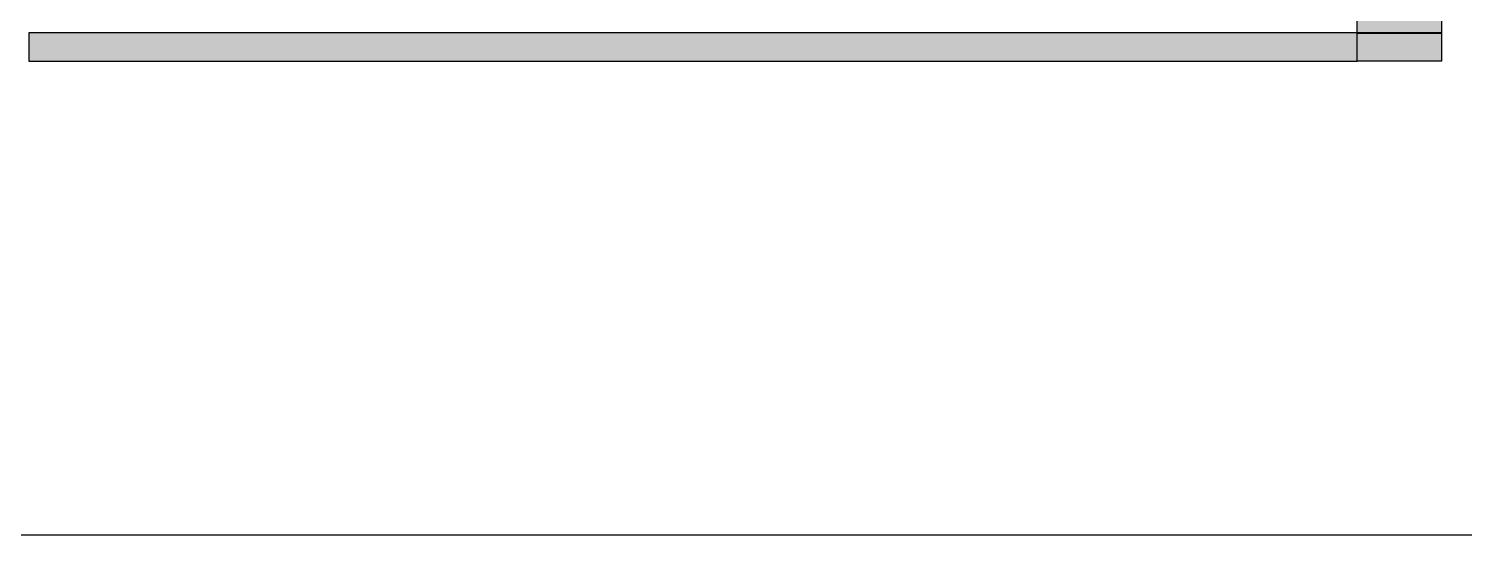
# Model space of a CAD drawing. Header units: millimetres. Extents: x -94739 to 67223, y -48947 to 34737.
# Drawn here: x -40483 to -35376, y -48944 to -47143 of the extents above; entities that cross this region are included whole.
import ezdxf

# ---------------------------------------------------------------- set-up
doc = ezdxf.new("R2010")
doc.units = ezdxf.units.MM
for name, color, linetype in [('DT-常规填充', 250, 'Continuous'), ('DT-深灰填充', 251, 'Continuous'), ('DT-通用', 200, 'Continuous')]:
    doc.layers.add(name, color=color, linetype=linetype)

# ---------------------------------------------------------------- blocks, each defined once
blk = doc.blocks.new('*U149')
at = {"layer": 'DT-常规填充'}
h = blk.add_hatch(dxfattribs=at)
h.set_pattern_fill('钢筋混凝土', color=256, scale=10, style=0, pattern_type=2)
h.set_pattern_definition([(45, (-189099.607, 178096.64), (-35.355339, 35.355339), []), (50, (-189099.61, 178096.64), (71.726018, -6.275213), [7.5, -82.5]), (355, (-189099.61, 178096.64), (-13.875133, 75.219213), [6, -66]), (100.4514, (-189093.63, 178096.12), (57.850938, 68.943954), [6.37402, -70.114211]), (46.1842, (-189099.61, 178116.64), (106.724105, -16.5519), [11.25, -123.75]), (96.6356, (-189090.71, 178115.26), (93.46627, 97.411787), [9.56103, -105.1713]), (351.1842, (-189099.61, 178116.64), (93.466195, 97.41186), [9, -99]), (21, (-189089.61, 178111.64), (59.690705, -40.261889), [7.5, -82.5]), (326, (-189089.61, 178111.64), (24.331533, 72.515005), [6, -66]), (71.4514, (-189084.63, 178108.29), (84.022263, 32.25305), [6.37402, -70.114211]), (37.5, (-189099.607, 178096.642), (1.2159855, 33.2893854), [0.5, -65.2, 0.5, -67, 0.5, -66.25]), (7.5, (-189099.607, 178096.642), (26.3069537, 39.441171), [0.5, -38.2, 0.5, -63.7, 0.5, -25.25]), (327.5, (-189121.907, 178096.642), (53.3822436, -2.2554872), [0.5, -25, 0.5, -78, 0.5, -103.5]), (317.5, (-189131.907, 178096.64), (58.318617, 10.010498), [0.5, -32.5, 0.5, -51.8, 0.5, -73.5])])
h.paths.add_polyline_path([(-3500, 300), (0, 300), (0, 0), (-3500, 0)])
at = {"layer": 'DT-通用', "color": 200, "ltscale": 10}
blk.add_lwpolyline([(-3500, 300), (0, 300), (0, 0), (-3500, 0)], close=True, dxfattribs=at)
blk = doc.blocks.new('*U147')
at = {"layer": 'DT-深灰填充'}
blk.add_hatch(color=256, dxfattribs=at).paths.add_polyline_path([(0, -100), (4725, -100), (4725, 0), (0, 0)])
at = {"layer": 'DT-通用', "color": 200, "ltscale": 10}
blk.add_lwpolyline([(0, -100), (4725, -100), (4725, 0), (0, 0)], close=True, dxfattribs=at)
blk = doc.blocks.new('*U148')
at = {"layer": 'DT-深灰填充'}
blk.add_hatch(color=256, dxfattribs=at).paths.add_polyline_path([(0, -99.7), (300, -99.7), (300, 0), (0, 0)])
at = {"layer": 'DT-通用', "color": 200, "ltscale": 10}
blk.add_lwpolyline([(0, -99.7), (300, -99.7), (300, 0), (0, 0)], close=True, dxfattribs=at)

msp = doc.modelspace()

# ---------------------------------------------------------------- linework, layer by layer
at = {"layer": 'DT-通用', "ltscale": 300}
msp.add_lwpolyline([(-44560.4, -41170.9), (-32361.6, -41170.9), (-32361.6, -48944.1), (-44560.4, -48944.1)], close=True, dxfattribs=at)

# ---------------------------------------------------------------- block references
at = {"rotation": 270.0000000000008}
msp.add_blockref('*U149', (-35757.7, -47157.9), dxfattribs=at)
msp.add_blockref('*U147', (-40482.7, -47157.9))
at = {"xscale": -1}
msp.add_blockref('*U148', (-35457.7, -47158.1), dxfattribs=at)

doc.saveas('drawing.dxf')
